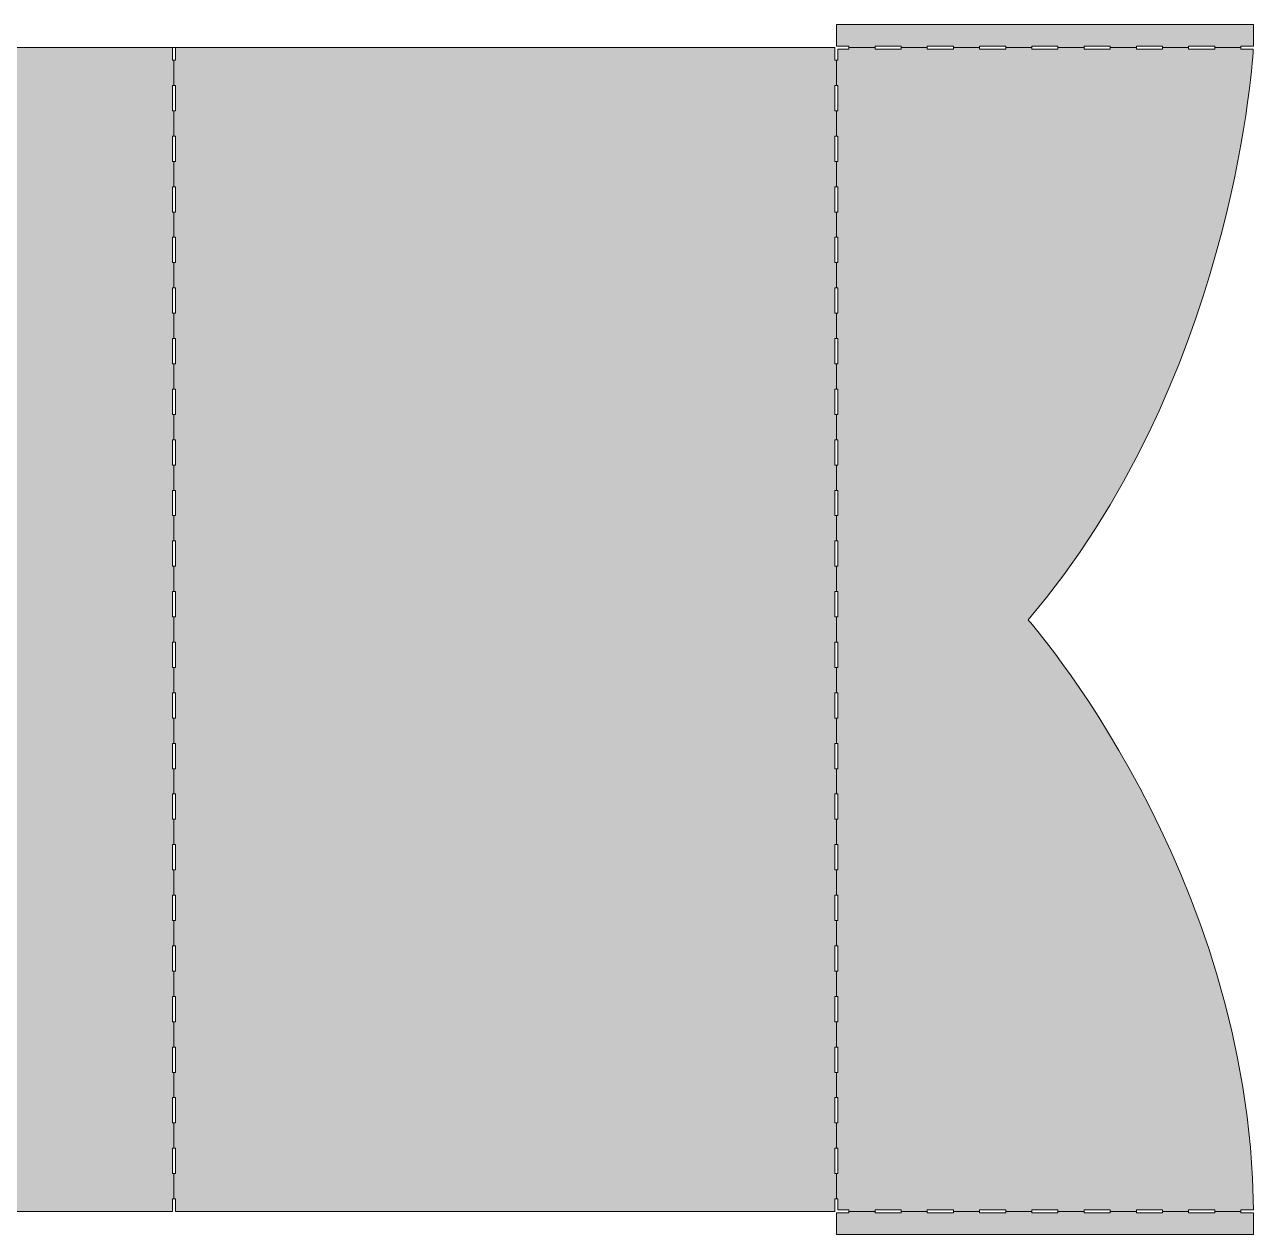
# Model space of a CAD drawing. Extents: x 20 to 980, y -845 to -373.
# Drawn here: x 500 to 979.7, y -845.2 to -372.8 of the extents above; entities that cross this region are included whole.
import ezdxf

# ---------------------------------------------------------------- set-up
doc = ezdxf.new("R2010")
doc.units = 0
doc.header["$MEASUREMENT"] = 0
doc.layers.add('Layer 1', color=7, linetype='Continuous', lineweight=0)

# ---------------------------------------------------------------- blocks, each defined once
blk = doc.blocks.new('Block_0')
at = {"layer": 'Layer 1', "true_color": 0xfed09d, "transparency": 33554687}
h = blk.add_hatch(color=41, dxfattribs=at)
h.dxf.hatch_style = 2
h.paths.add_polyline_path([(821.8, -381.85), (832, -381.85), (832, -381.24), (842.2, -381.24), (842.2, -381.85), (852.4, -381.85), (852.4, -381.24), (862.6, -381.24), (862.6, -381.85), (872.8, -381.85), (872.8, -381.24), (883, -381.24), (883, -381.85), (893.2, -381.85), (893.2, -381.24), (903.4, -381.24), (903.4, -381.85), (913.6, -381.85), (913.6, -381.24), (923.8, -381.24), (923.8, -381.85), (934, -381.85), (934, -381.24), (944.2, -381.24), (944.2, -381.85), (954.4, -381.85), (954.4, -381.24), (964.6, -381.24), (964.6, -381.85), (974.8, -381.85), (974.8, -381.24), (979.68, -381.24), (979.68, -372.85), (816.9, -372.85), (816.9, -381.24), (821.8, -381.24)])
h = blk.add_hatch(color=41, dxfattribs=at)
h.dxf.hatch_style = 2
h.paths.add_polyline_path([(558.27, -831.32), (558.27, -821.44), (557.7, -821.44), (557.7, -811.56), (558.27, -811.56), (558.27, -801.69), (557.7, -801.69), (557.7, -791.81), (558.27, -791.81), (558.27, -781.93), (557.7, -781.93), (557.7, -772.05), (558.27, -772.05), (558.27, -762.17), (557.7, -762.17), (557.7, -752.29), (558.27, -752.29), (558.27, -742.41), (557.7, -742.41), (557.7, -732.53), (558.27, -732.53), (558.27, -722.65), (557.7, -722.65), (557.7, -712.77), (558.27, -712.77), (558.27, -702.89), (557.7, -702.89), (557.7, -693.01), (558.27, -693.01), (558.27, -683.13), (557.7, -683.13), (557.7, -673.25), (558.27, -673.25), (558.27, -663.37), (557.7, -663.37), (557.7, -653.5), (558.27, -653.5), (558.27, -643.62), (557.7, -643.62), (557.7, -633.74), (558.27, -633.74), (558.27, -623.86), (557.7, -623.86), (557.7, -613.98), (558.27, -613.98), (558.27, -604.1), (557.7, -604.1), (557.7, -594.22), (558.27, -594.22), (558.27, -584.34), (557.7, -584.34), (557.7, -574.46), (558.27, -574.46), (558.27, -564.58), (557.7, -564.58), (557.7, -554.7), (558.27, -554.7), (558.27, -544.82), (557.7, -544.82), (557.7, -534.94), (558.27, -534.94), (558.27, -525.06), (557.7, -525.06), (557.7, -515.18), (558.27, -515.18), (558.27, -505.3), (557.7, -505.3), (557.7, -495.42), (558.27, -495.42), (558.27, -485.55), (557.7, -485.55), (557.7, -475.67), (558.27, -475.67), (558.27, -465.79), (557.7, -465.79), (557.7, -455.91), (558.27, -455.91), (558.27, -446.03), (557.7, -446.03), (557.7, -436.15), (558.27, -436.15), (558.27, -426.27), (557.7, -426.27), (557.7, -416.39), (558.27, -416.39), (558.27, -406.51), (557.7, -406.51), (557.7, -396.63), (558.27, -396.63), (558.27, -386.75), (557.7, -386.75), (557.7, -381.85), (558.27, -381.85), (234.11, -381.85), (234.72, -381.85), (234.72, -386.75), (234.11, -386.75), (234.11, -396.63), (234.72, -396.63), (234.72, -406.51), (234.11, -406.51), (234.11, -416.39), (234.72, -416.39), (234.72, -426.27), (234.11, -426.27), (234.11, -436.15), (234.72, -436.15), (234.72, -446.03), (234.11, -446.03), (234.11, -455.91), (234.72, -455.91), (234.72, -465.79), (234.11, -465.79), (234.11, -475.67), (234.72, -475.67), (234.72, -485.55), (234.11, -485.55), (234.11, -495.42), (234.72, -495.42), (234.72, -505.3), (234.11, -505.3), (234.11, -515.18), (234.72, -515.18), (234.72, -525.06), (234.11, -525.06), (234.11, -534.94), (234.72, -534.94), (234.72, -544.82), (234.11, -544.82), (234.11, -554.7), (234.72, -554.7), (234.72, -564.58), (234.11, -564.58), (234.11, -574.46), (234.72, -574.46), (234.72, -584.34), (234.11, -584.34), (234.11, -594.22), (234.72, -594.22), (234.72, -604.1), (234.11, -604.1), (234.11, -613.98), (234.72, -613.98), (234.72, -623.86), (234.11, -623.86), (234.11, -633.74), (234.72, -633.74), (234.72, -643.62), (234.11, -643.62), (234.11, -653.5), (234.72, -653.5), (234.72, -663.37), (234.11, -663.37), (234.11, -673.25), (234.72, -673.25), (234.72, -683.13), (234.11, -683.13), (234.11, -693.01), (234.72, -693.01), (234.72, -702.89), (234.11, -702.89), (234.11, -712.77), (234.72, -712.77), (234.72, -722.65), (234.11, -722.65), (234.11, -732.53), (234.72, -732.53), (234.72, -742.41), (234.11, -742.41), (234.11, -752.29), (234.72, -752.29), (234.72, -762.17), (234.11, -762.17), (234.11, -772.05), (234.72, -772.05), (234.72, -781.93), (234.11, -781.93), (234.11, -791.81), (234.72, -791.81), (234.72, -801.69), (234.11, -801.69), (234.11, -811.56), (234.72, -811.56), (234.72, -821.44), (234.11, -821.44), (234.11, -831.32), (234.72, -831.32), (234.72, -836.22), (557.7, -836.22), (557.7, -831.32)])
h = blk.add_hatch(color=41, dxfattribs=at)
h.dxf.hatch_style = 2
h.paths.add_polyline_path([(816.9, -831.32), (816.9, -821.44), (816.29, -821.44), (816.29, -811.56), (816.9, -811.56), (816.9, -801.69), (816.29, -801.69), (816.29, -791.81), (816.9, -791.81), (816.9, -781.93), (816.29, -781.93), (816.29, -772.05), (816.9, -772.05), (816.9, -762.17), (816.29, -762.17), (816.29, -752.29), (816.9, -752.29), (816.9, -742.41), (816.29, -742.41), (816.29, -732.53), (816.9, -732.53), (816.9, -722.65), (816.29, -722.65), (816.29, -712.77), (816.9, -712.77), (816.9, -702.89), (816.29, -702.89), (816.29, -693.01), (816.9, -693.01), (816.9, -683.13), (816.29, -683.13), (816.29, -673.25), (816.9, -673.25), (816.9, -663.37), (816.29, -663.37), (816.29, -653.5), (816.9, -653.5), (816.9, -643.62), (816.29, -643.62), (816.29, -633.74), (816.9, -633.74), (816.9, -623.86), (816.29, -623.86), (816.29, -613.98), (816.9, -613.98), (816.9, -604.1), (816.29, -604.1), (816.29, -594.22), (816.9, -594.22), (816.9, -584.34), (816.29, -584.34), (816.29, -574.46), (816.9, -574.46), (816.9, -564.58), (816.29, -564.58), (816.29, -554.7), (816.9, -554.7), (816.9, -544.82), (816.29, -544.82), (816.29, -534.94), (816.9, -534.94), (816.9, -525.06), (816.29, -525.06), (816.29, -515.18), (816.9, -515.18), (816.9, -505.3), (816.29, -505.3), (816.29, -495.42), (816.9, -495.42), (816.9, -485.55), (816.29, -485.55), (816.29, -475.67), (816.9, -475.67), (816.9, -465.79), (816.29, -465.79), (816.29, -455.91), (816.9, -455.91), (816.9, -446.03), (816.29, -446.03), (816.29, -436.15), (816.9, -436.15), (816.9, -426.27), (816.29, -426.27), (816.29, -416.39), (816.9, -416.39), (816.9, -406.51), (816.29, -406.51), (816.29, -396.63), (816.9, -396.63), (816.9, -386.75), (816.29, -386.75), (816.29, -381.85), (558.27, -381.85), (558.92, -381.85), (558.92, -386.75), (558.27, -386.75), (558.27, -396.63), (558.92, -396.63), (558.92, -406.51), (558.27, -406.51), (558.27, -416.39), (558.92, -416.39), (558.92, -426.27), (558.27, -426.27), (558.27, -436.15), (558.92, -436.15), (558.92, -446.03), (558.27, -446.03), (558.27, -455.91), (558.92, -455.91), (558.92, -465.79), (558.27, -465.79), (558.27, -475.67), (558.92, -475.67), (558.92, -485.55), (558.27, -485.55), (558.27, -495.42), (558.92, -495.42), (558.92, -505.3), (558.27, -505.3), (558.27, -515.18), (558.92, -515.18), (558.92, -525.06), (558.27, -525.06), (558.27, -534.94), (558.92, -534.94), (558.92, -544.82), (558.27, -544.82), (558.27, -554.7), (558.92, -554.7), (558.92, -564.58), (558.27, -564.58), (558.27, -574.46), (558.92, -574.46), (558.92, -584.34), (558.27, -584.34), (558.27, -594.22), (558.92, -594.22), (558.92, -604.1), (558.27, -604.1), (558.27, -613.98), (558.92, -613.98), (558.92, -623.86), (558.27, -623.86), (558.27, -633.74), (558.92, -633.74), (558.92, -643.62), (558.27, -643.62), (558.27, -653.5), (558.92, -653.5), (558.92, -663.37), (558.27, -663.37), (558.27, -673.25), (558.92, -673.25), (558.92, -683.13), (558.27, -683.13), (558.27, -693.01), (558.92, -693.01), (558.92, -702.89), (558.27, -702.89), (558.27, -712.77), (558.92, -712.77), (558.92, -722.65), (558.27, -722.65), (558.27, -732.53), (558.92, -732.53), (558.92, -742.41), (558.27, -742.41), (558.27, -752.29), (558.92, -752.29), (558.92, -762.17), (558.27, -762.17), (558.27, -772.05), (558.92, -772.05), (558.92, -781.93), (558.27, -781.93), (558.27, -791.81), (558.92, -791.81), (558.92, -801.69), (558.27, -801.69), (558.27, -811.56), (558.92, -811.56), (558.92, -821.44), (558.27, -821.44), (558.27, -831.32), (558.92, -831.32), (558.92, -836.22), (816.29, -836.22), (816.29, -831.32)])
h = blk.add_hatch(color=41, dxfattribs=at)
h.dxf.hatch_style = 2
edge = h.paths.add_edge_path()
edge.add_spline(control_points=[(979.64, -382.46), (979.64, -382.46), (974.8, -382.46), (974.8, -382.46), (974.8, -382.46), (974.8, -381.85), (974.8, -381.85), (974.8, -381.85), (964.6, -381.85), (964.6, -381.85), (964.6, -381.85), (964.6, -382.46), (964.6, -382.46), (964.6, -382.46), (954.4, -382.46), (954.4, -382.46), (954.4, -382.46), (954.4, -381.85), (954.4, -381.85), (954.4, -381.85), (944.2, -381.85), (944.2, -381.85), (944.2, -381.85), (944.2, -382.46), (944.2, -382.46), (944.2, -382.46), (934, -382.46), (934, -382.46), (934, -382.46), (934, -381.85), (934, -381.85), (934, -381.85), (923.8, -381.85), (923.8, -381.85), (923.8, -381.85), (923.8, -382.46), (923.8, -382.46), (923.8, -382.46), (913.6, -382.46), (913.6, -382.46), (913.6, -382.46), (913.6, -381.85), (913.6, -381.85), (913.6, -381.85), (903.4, -381.85), (903.4, -381.85), (903.4, -381.85), (903.4, -382.46), (903.4, -382.46), (903.4, -382.46), (893.2, -382.46), (893.2, -382.46), (893.2, -382.46), (893.2, -381.85), (893.2, -381.85), (893.2, -381.85), (883, -381.85), (883, -381.85), (883, -381.85), (883, -382.46), (883, -382.46), (883, -382.46), (872.8, -382.46), (872.8, -382.46), (872.8, -382.46), (872.8, -381.85), (872.8, -381.85), (872.8, -381.85), (862.6, -381.85), (862.6, -381.85), (862.6, -381.85), (862.6, -382.46), (862.6, -382.46), (862.6, -382.46), (852.4, -382.46), (852.4, -382.46), (852.4, -382.46), (852.4, -381.85), (852.4, -381.85), (852.4, -381.85), (842.2, -381.85), (842.2, -381.85), (842.2, -381.85), (842.2, -382.46), (842.2, -382.46), (842.2, -382.46), (832, -382.46), (832, -382.46), (832, -382.46), (832, -381.85), (832, -381.85), (832, -381.85), (821.8, -381.85), (821.8, -381.85), (821.8, -381.85), (821.8, -382.46), (821.8, -382.46), (821.8, -382.46), (817.51, -382.46), (817.51, -382.46), (817.51, -382.46), (817.51, -386.75), (817.51, -386.75), (817.51, -386.75), (816.9, -386.75), (816.9, -386.75), (816.9, -386.75), (816.9, -396.63), (816.9, -396.63), (816.9, -396.63), (817.51, -396.63), (817.51, -396.63), (817.51, -396.63), (817.51, -406.51), (817.51, -406.51), (817.51, -406.51), (816.9, -406.51), (816.9, -406.51), (816.9, -406.51), (816.9, -416.39), (816.9, -416.39), (816.9, -416.39), (817.51, -416.39), (817.51, -416.39), (817.51, -416.39), (817.51, -426.27), (817.51, -426.27), (817.51, -426.27), (816.9, -426.27), (816.9, -426.27), (816.9, -426.27), (816.9, -436.15), (816.9, -436.15), (816.9, -436.15), (817.51, -436.15), (817.51, -436.15), (817.51, -436.15), (817.51, -446.03), (817.51, -446.03), (817.51, -446.03), (816.9, -446.03), (816.9, -446.03), (816.9, -446.03), (816.9, -455.91), (816.9, -455.91), (816.9, -455.91), (817.51, -455.91), (817.51, -455.91), (817.51, -455.91), (817.51, -465.79), (817.51, -465.79), (817.51, -465.79), (816.9, -465.79), (816.9, -465.79), (816.9, -465.79), (816.9, -475.67), (816.9, -475.67), (816.9, -475.67), (817.51, -475.67), (817.51, -475.67), (817.51, -475.67), (817.51, -485.55), (817.51, -485.55), (817.51, -485.55), (816.9, -485.55), (816.9, -485.55), (816.9, -485.55), (816.9, -495.42), (816.9, -495.42), (816.9, -495.42), (817.51, -495.42), (817.51, -495.42), (817.51, -495.42), (817.51, -505.3), (817.51, -505.3), (817.51, -505.3), (816.9, -505.3), (816.9, -505.3), (816.9, -505.3), (816.9, -515.18), (816.9, -515.18), (816.9, -515.18), (817.51, -515.18), (817.51, -515.18), (817.51, -515.18), (817.51, -525.06), (817.51, -525.06), (817.51, -525.06), (816.9, -525.06), (816.9, -525.06), (816.9, -525.06), (816.9, -534.94), (816.9, -534.94), (816.9, -534.94), (817.51, -534.94), (817.51, -534.94), (817.51, -534.94), (817.51, -544.82), (817.51, -544.82), (817.51, -544.82), (816.9, -544.82), (816.9, -544.82), (816.9, -544.82), (816.9, -554.7), (816.9, -554.7), (816.9, -554.7), (817.51, -554.7), (817.51, -554.7), (817.51, -554.7), (817.51, -564.58), (817.51, -564.58), (817.51, -564.58), (816.9, -564.58), (816.9, -564.58), (816.9, -564.58), (816.9, -574.46), (816.9, -574.46), (816.9, -574.46), (817.51, -574.46), (817.51, -574.46), (817.51, -574.46), (817.51, -584.34), (817.51, -584.34), (817.51, -584.34), (816.9, -584.34), (816.9, -584.34), (816.9, -584.34), (816.9, -594.22), (816.9, -594.22), (816.9, -594.22), (817.51, -594.22), (817.51, -594.22), (817.51, -594.22), (817.51, -604.1), (817.51, -604.1), (817.51, -604.1), (816.9, -604.1), (816.9, -604.1), (816.9, -604.1), (816.9, -613.98), (816.9, -613.98), (816.9, -613.98), (817.51, -613.98), (817.51, -613.98), (817.51, -613.98), (817.51, -623.86), (817.51, -623.86), (817.51, -623.86), (816.9, -623.86), (816.9, -623.86), (816.9, -623.86), (816.9, -633.74), (816.9, -633.74), (816.9, -633.74), (817.51, -633.74), (817.51, -633.74), (817.51, -633.74), (817.51, -643.62), (817.51, -643.62), (817.51, -643.62), (816.9, -643.62), (816.9, -643.62), (816.9, -643.62), (816.9, -653.5), (816.9, -653.5), (816.9, -653.5), (817.51, -653.5), (817.51, -653.5), (817.51, -653.5), (817.51, -663.37), (817.51, -663.37), (817.51, -663.37), (816.9, -663.37), (816.9, -663.37), (816.9, -663.37), (816.9, -673.25), (816.9, -673.25), (816.9, -673.25), (817.51, -673.25), (817.51, -673.25), (817.51, -673.25), (817.51, -683.13), (817.51, -683.13), (817.51, -683.13), (816.9, -683.13), (816.9, -683.13), (816.9, -683.13), (816.9, -693.01), (816.9, -693.01), (816.9, -693.01), (817.51, -693.01), (817.51, -693.01), (817.51, -693.01), (817.51, -702.89), (817.51, -702.89), (817.51, -702.89), (816.9, -702.89), (816.9, -702.89), (816.9, -702.89), (816.9, -712.77), (816.9, -712.77), (816.9, -712.77), (817.51, -712.77), (817.51, -712.77), (817.51, -712.77), (817.51, -722.65), (817.51, -722.65), (817.51, -722.65), (816.9, -722.65), (816.9, -722.65), (816.9, -722.65), (816.9, -732.53), (816.9, -732.53), (816.9, -732.53), (817.51, -732.53), (817.51, -732.53), (817.51, -732.53), (817.51, -742.41), (817.51, -742.41), (817.51, -742.41), (816.9, -742.41), (816.9, -742.41), (816.9, -742.41), (816.9, -752.29), (816.9, -752.29), (816.9, -752.29), (817.51, -752.29), (817.51, -752.29), (817.51, -752.29), (817.51, -762.17), (817.51, -762.17), (817.51, -762.17), (816.9, -762.17), (816.9, -762.17), (816.9, -762.17), (816.9, -772.05), (816.9, -772.05), (816.9, -772.05), (817.51, -772.05), (817.51, -772.05), (817.51, -772.05), (817.51, -781.93), (817.51, -781.93), (817.51, -781.93), (816.9, -781.93), (816.9, -781.93), (816.9, -781.93), (816.9, -791.81), (816.9, -791.81), (816.9, -791.81), (817.51, -791.81), (817.51, -791.81), (817.51, -791.81), (817.51, -801.69), (817.51, -801.69), (817.51, -801.69), (816.9, -801.69), (816.9, -801.69), (816.9, -801.69), (816.9, -811.56), (816.9, -811.56), (816.9, -811.56), (817.51, -811.56), (817.51, -811.56), (817.51, -811.56), (817.51, -821.44), (817.51, -821.44), (817.51, -821.44), (816.9, -821.44), (816.9, -821.44), (816.9, -821.44), (816.9, -831.32), (816.9, -831.32), (816.9, -831.32), (817.51, -831.32), (817.51, -831.32), (817.51, -831.32), (817.51, -835.61), (817.51, -835.61), (817.51, -835.61), (821.8, -835.61), (821.8, -835.61), (821.8, -835.61), (821.8, -836.22), (821.8, -836.22), (821.8, -836.22), (832, -836.22), (832, -836.22), (832, -836.22), (832, -835.61), (832, -835.61), (832, -835.61), (842.2, -835.61), (842.2, -835.61), (842.2, -835.61), (842.2, -836.22), (842.2, -836.22), (842.2, -836.22), (852.4, -836.22), (852.4, -836.22), (852.4, -836.22), (852.4, -835.61), (852.4, -835.61), (852.4, -835.61), (862.6, -835.61), (862.6, -835.61), (862.6, -835.61), (862.6, -836.22), (862.6, -836.22), (862.6, -836.22), (872.8, -836.22), (872.8, -836.22), (872.8, -836.22), (872.8, -835.61), (872.8, -835.61), (872.8, -835.61), (883, -835.61), (883, -835.61), (883, -835.61), (883, -836.22), (883, -836.22), (883, -836.22), (893.2, -836.22), (893.2, -836.22), (893.2, -836.22), (893.2, -835.61), (893.2, -835.61), (893.2, -835.61), (903.4, -835.61), (903.4, -835.61), (903.4, -835.61), (903.4, -836.22), (903.4, -836.22), (903.4, -836.22), (913.6, -836.22), (913.6, -836.22), (913.6, -836.22), (913.6, -835.61), (913.6, -835.61), (913.6, -835.61), (923.8, -835.61), (923.8, -835.61), (923.8, -835.61), (923.8, -836.22), (923.8, -836.22), (923.8, -836.22), (934, -836.22), (934, -836.22), (934, -836.22), (934, -835.61), (934, -835.61), (934, -835.61), (944.2, -835.61), (944.2, -835.61), (944.2, -835.61), (944.2, -836.22), (944.2, -836.22), (944.2, -836.22), (954.4, -836.22), (954.4, -836.22), (954.4, -836.22), (954.4, -835.61), (954.4, -835.61), (954.4, -835.61), (964.6, -835.61), (964.6, -835.61), (964.6, -835.61), (964.6, -836.22), (964.6, -836.22), (964.6, -836.22), (974.8, -836.22), (974.8, -836.22), (974.8, -836.22), (974.8, -835.61), (974.8, -835.61), (974.8, -835.61), (979.69, -835.61), (979.69, -835.61), (978.54, -703.27), (891.79, -605.32), (891.79, -605.32), (970.34, -512.74), (979.07, -392.05), (979.64, -382.46)], knot_values=[0, 0, 0, 0, 1, 1, 1, 2, 2, 2, 3, 3, 3, 4, 4, 4, 5, 5, 5, 6, 6, 6, 7, 7, 7, 8, 8, 8, 9, 9, 9, 10, 10, 10, 11, 11, 11, 12, 12, 12, 13, 13, 13, 14, 14, 14, 15, 15, 15, 16, 16, 16, 17, 17, 17, 18, 18, 18, 19, 19, 19, 20, 20, 20, 21, 21, 21, 22, 22, 22, 23, 23, 23, 24, 24, 24, 25, 25, 25, 26, 26, 26, 27, 27, 27, 28, 28, 28, 29, 29, 29, 30, 30, 30, 31, 31, 31, 32, 32, 32, 33, 33, 33, 34, 34, 34, 35, 35, 35, 36, 36, 36, 37, 37, 37, 38, 38, 38, 39, 39, 39, 40, 40, 40, 41, 41, 41, 42, 42, 42, 43, 43, 43, 44, 44, 44, 45, 45, 45, 46, 46, 46, 47, 47, 47, 48, 48, 48, 49, 49, 49, 50, 50, 50, 51, 51, 51, 52, 52, 52, 53, 53, 53, 54, 54, 54, 55, 55, 55, 56, 56, 56, 57, 57, 57, 58, 58, 58, 59, 59, 59, 60, 60, 60, 61, 61, 61, 62, 62, 62, 63, 63, 63, 64, 64, 64, 65, 65, 65, 66, 66, 66, 67, 67, 67, 68, 68, 68, 69, 69, 69, 70, 70, 70, 71, 71, 71, 72, 72, 72, 73, 73, 73, 74, 74, 74, 75, 75, 75, 76, 76, 76, 77, 77, 77, 78, 78, 78, 79, 79, 79, 80, 80, 80, 81, 81, 81, 82, 82, 82, 83, 83, 83, 84, 84, 84, 85, 85, 85, 86, 86, 86, 87, 87, 87, 88, 88, 88, 89, 89, 89, 90, 90, 90, 91, 91, 91, 92, 92, 92, 93, 93, 93, 94, 94, 94, 95, 95, 95, 96, 96, 96, 97, 97, 97, 98, 98, 98, 99, 99, 99, 100, 100, 100, 101, 101, 101, 102, 102, 102, 103, 103, 103, 104, 104, 104, 105, 105, 105, 106, 106, 106, 107, 107, 107, 108, 108, 108, 109, 109, 109, 110, 110, 110, 111, 111, 111, 112, 112, 112, 113, 113, 113, 114, 114, 114, 115, 115, 115, 116, 116, 116, 117, 117, 117, 118, 118, 118, 119, 119, 119, 120, 120, 120, 121, 121, 121, 122, 122, 122, 123, 123, 123, 124, 124, 124, 125, 125, 125, 126, 126, 126, 127, 127, 127, 128, 128, 128, 129, 129, 129, 130, 130, 130, 131, 131, 131, 132, 132, 132, 133, 133, 133, 134, 134, 134, 135, 135, 135, 136, 136, 136, 137, 137, 137, 138, 138, 138, 139, 139, 139, 140, 140, 140, 141, 141, 141, 142, 142, 142, 143, 143, 143, 144, 144, 144, 145, 145, 145, 146, 146, 146, 147, 147, 147, 148, 148, 148, 149, 149, 149, 150, 150, 150, 151, 151, 151, 152, 152, 152, 153, 153, 153, 154, 154, 154, 155, 155, 155, 156, 156, 156, 157, 157, 157, 158, 158, 158, 159, 159, 159, 160, 160, 160, 161, 161, 161, 161], degree=3, periodic=0)
h = blk.add_hatch(color=41, dxfattribs=at)
h.dxf.hatch_style = 2
h.paths.add_polyline_path([(974.8, -836.22), (964.6, -836.22), (964.6, -836.84), (954.4, -836.84), (954.4, -836.22), (944.2, -836.22), (944.2, -836.84), (934, -836.84), (934, -836.22), (923.8, -836.22), (923.8, -836.84), (913.6, -836.84), (913.6, -836.22), (903.4, -836.22), (903.4, -836.84), (893.2, -836.84), (893.2, -836.22), (883, -836.22), (883, -836.84), (872.8, -836.84), (872.8, -836.22), (862.6, -836.22), (862.6, -836.84), (852.4, -836.84), (852.4, -836.22), (842.2, -836.22), (842.2, -836.84), (832, -836.84), (832, -836.22), (821.8, -836.22), (821.8, -836.84), (816.9, -836.84), (816.9, -845.22), (979.7, -845.22), (979.7, -836.84), (974.8, -836.84)])
at = {"layer": 'Layer 1'}
for points in [[(821.8, -381.85), (832, -381.85), (832, -381.24), (842.2, -381.24), (842.2, -381.85), (852.4, -381.85), (852.4, -381.24), (862.6, -381.24), (862.6, -381.85), (872.8, -381.85), (872.8, -381.24), (883, -381.24), (883, -381.85), (893.2, -381.85), (893.2, -381.24), (903.4, -381.24), (903.4, -381.85), (913.6, -381.85), (913.6, -381.24), (923.8, -381.24), (923.8, -381.85), (934, -381.85), (934, -381.24), (944.2, -381.24), (944.2, -381.85), (954.4, -381.85), (954.4, -381.24), (964.6, -381.24), (964.6, -381.85), (974.8, -381.85), (974.8, -381.24), (979.68, -381.24), (979.68, -372.85), (816.9, -372.85), (816.9, -381.24), (821.8, -381.24)], [(816.9, -831.32), (816.9, -821.44), (816.29, -821.44), (816.29, -811.56), (816.9, -811.56), (816.9, -801.69), (816.29, -801.69), (816.29, -791.81), (816.9, -791.81), (816.9, -781.93), (816.29, -781.93), (816.29, -772.05), (816.9, -772.05), (816.9, -762.17), (816.29, -762.17), (816.29, -752.29), (816.9, -752.29), (816.9, -742.41), (816.29, -742.41), (816.29, -732.53), (816.9, -732.53), (816.9, -722.65), (816.29, -722.65), (816.29, -712.77), (816.9, -712.77), (816.9, -702.89), (816.29, -702.89), (816.29, -693.01), (816.9, -693.01), (816.9, -683.13), (816.29, -683.13), (816.29, -673.25), (816.9, -673.25), (816.9, -663.37), (816.29, -663.37), (816.29, -653.5), (816.9, -653.5), (816.9, -643.62), (816.29, -643.62), (816.29, -633.74), (816.9, -633.74), (816.9, -623.86), (816.29, -623.86), (816.29, -613.98), (816.9, -613.98), (816.9, -604.1), (816.29, -604.1), (816.29, -594.22), (816.9, -594.22), (816.9, -584.34), (816.29, -584.34), (816.29, -574.46), (816.9, -574.46), (816.9, -564.58), (816.29, -564.58), (816.29, -554.7), (816.9, -554.7), (816.9, -544.82), (816.29, -544.82), (816.29, -534.94), (816.9, -534.94), (816.9, -525.06), (816.29, -525.06), (816.29, -515.18), (816.9, -515.18), (816.9, -505.3), (816.29, -505.3), (816.29, -495.42), (816.9, -495.42), (816.9, -485.55), (816.29, -485.55), (816.29, -475.67), (816.9, -475.67), (816.9, -465.79), (816.29, -465.79), (816.29, -455.91), (816.9, -455.91), (816.9, -446.03), (816.29, -446.03), (816.29, -436.15), (816.9, -436.15), (816.9, -426.27), (816.29, -426.27), (816.29, -416.39), (816.9, -416.39), (816.9, -406.51), (816.29, -406.51), (816.29, -396.63), (816.9, -396.63), (816.9, -386.75), (816.29, -386.75), (816.29, -381.85), (558.27, -381.85), (558.27, -381.85), (558.92, -381.85), (558.92, -386.75), (558.27, -386.75), (558.27, -396.63), (558.92, -396.63), (558.92, -406.51), (558.27, -406.51), (558.27, -416.39), (558.92, -416.39), (558.92, -426.27), (558.27, -426.27), (558.27, -436.15), (558.92, -436.15), (558.92, -446.03), (558.27, -446.03), (558.27, -455.91), (558.92, -455.91), (558.92, -465.79), (558.27, -465.79), (558.27, -475.67), (558.92, -475.67), (558.92, -485.55), (558.27, -485.55), (558.27, -495.42), (558.92, -495.42), (558.92, -505.3), (558.27, -505.3), (558.27, -515.18), (558.92, -515.18), (558.92, -525.06), (558.27, -525.06), (558.27, -534.94), (558.92, -534.94), (558.92, -544.82), (558.27, -544.82), (558.27, -554.7), (558.92, -554.7), (558.92, -564.58), (558.27, -564.58), (558.27, -574.46), (558.92, -574.46), (558.92, -584.34), (558.27, -584.34), (558.27, -594.22), (558.92, -594.22), (558.92, -604.1), (558.27, -604.1), (558.27, -613.98), (558.92, -613.98), (558.92, -623.86), (558.27, -623.86), (558.27, -633.74), (558.92, -633.74), (558.92, -643.62), (558.27, -643.62), (558.27, -653.5), (558.92, -653.5), (558.92, -663.37), (558.27, -663.37), (558.27, -673.25), (558.92, -673.25), (558.92, -683.13), (558.27, -683.13), (558.27, -693.01), (558.92, -693.01), (558.92, -702.89), (558.27, -702.89), (558.27, -712.77), (558.92, -712.77), (558.92, -722.65), (558.27, -722.65), (558.27, -732.53), (558.92, -732.53), (558.92, -742.41), (558.27, -742.41), (558.27, -752.29), (558.92, -752.29), (558.92, -762.17), (558.27, -762.17), (558.27, -772.05), (558.92, -772.05), (558.92, -781.93), (558.27, -781.93), (558.27, -791.81), (558.92, -791.81), (558.92, -801.69), (558.27, -801.69), (558.27, -811.56), (558.92, -811.56), (558.92, -821.44), (558.27, -821.44), (558.27, -831.32), (558.92, -831.32), (558.92, -836.22), (816.29, -836.22), (816.29, -831.32)], [(974.8, -836.22), (964.6, -836.22), (964.6, -836.84), (954.4, -836.84), (954.4, -836.22), (944.2, -836.22), (944.2, -836.84), (934, -836.84), (934, -836.22), (923.8, -836.22), (923.8, -836.84), (913.6, -836.84), (913.6, -836.22), (903.4, -836.22), (903.4, -836.84), (893.2, -836.84), (893.2, -836.22), (883, -836.22), (883, -836.84), (872.8, -836.84), (872.8, -836.22), (862.6, -836.22), (862.6, -836.84), (852.4, -836.84), (852.4, -836.22), (842.2, -836.22), (842.2, -836.84), (832, -836.84), (832, -836.22), (821.8, -836.22), (821.8, -836.84), (816.9, -836.84), (816.9, -845.22), (979.7, -845.22), (979.7, -836.84), (974.8, -836.84)]]:
    blk.add_lwpolyline(points, close=True, dxfattribs=at)
blk.add_lwpolyline([(234.72, -836.22), (557.7, -836.22), (557.7, -831.32), (558.27, -831.32), (558.27, -821.44), (557.7, -821.44), (557.7, -811.56), (558.27, -811.56), (558.27, -801.69), (557.7, -801.69), (557.7, -791.81), (558.27, -791.81), (558.27, -781.93), (557.7, -781.93), (557.7, -772.05), (558.27, -772.05), (558.27, -762.17), (557.7, -762.17), (557.7, -752.29), (558.27, -752.29), (558.27, -742.41), (557.7, -742.41), (557.7, -732.53), (558.27, -732.53), (558.27, -722.65), (557.7, -722.65), (557.7, -712.77), (558.27, -712.77), (558.27, -702.89), (557.7, -702.89), (557.7, -693.01), (558.27, -693.01), (558.27, -683.13), (557.7, -683.13), (557.7, -673.25), (558.27, -673.25), (558.27, -663.37), (557.7, -663.37), (557.7, -653.5), (558.27, -653.5), (558.27, -643.62), (557.7, -643.62), (557.7, -633.74), (558.27, -633.74), (558.27, -623.86), (557.7, -623.86), (557.7, -613.98), (558.27, -613.98), (558.27, -604.1), (557.7, -604.1), (557.7, -594.22), (558.27, -594.22), (558.27, -584.34), (557.7, -584.34), (557.7, -574.46), (558.27, -574.46), (558.27, -564.58), (557.7, -564.58), (557.7, -554.7), (558.27, -554.7), (558.27, -544.82), (557.7, -544.82), (557.7, -534.94), (558.27, -534.94), (558.27, -525.06), (557.7, -525.06), (557.7, -515.18), (558.27, -515.18), (558.27, -505.3), (557.7, -505.3), (557.7, -495.42), (558.27, -495.42), (558.27, -485.55), (557.7, -485.55), (557.7, -475.67), (558.27, -475.67), (558.27, -465.79), (557.7, -465.79), (557.7, -455.91), (558.27, -455.91), (558.27, -446.03), (557.7, -446.03), (557.7, -436.15), (558.27, -436.15), (558.27, -426.27), (557.7, -426.27), (557.7, -416.39), (558.27, -416.39), (558.27, -406.51), (557.7, -406.51), (557.7, -396.63), (558.27, -396.63), (558.27, -386.75), (557.7, -386.75), (557.7, -381.85), (558.27, -381.85), (558.27, -381.85), (234.11, -381.85)], dxfattribs=at)
blk.add_open_spline([(979.64, -382.46), (979.64, -382.46), (974.8, -382.46), (974.8, -382.46), (974.8, -382.46), (974.8, -381.85), (974.8, -381.85), (974.8, -381.85), (964.6, -381.85), (964.6, -381.85), (964.6, -381.85), (964.6, -382.46), (964.6, -382.46), (964.6, -382.46), (954.4, -382.46), (954.4, -382.46), (954.4, -382.46), (954.4, -381.85), (954.4, -381.85), (954.4, -381.85), (944.2, -381.85), (944.2, -381.85), (944.2, -381.85), (944.2, -382.46), (944.2, -382.46), (944.2, -382.46), (934, -382.46), (934, -382.46), (934, -382.46), (934, -381.85), (934, -381.85), (934, -381.85), (923.8, -381.85), (923.8, -381.85), (923.8, -381.85), (923.8, -382.46), (923.8, -382.46), (923.8, -382.46), (913.6, -382.46), (913.6, -382.46), (913.6, -382.46), (913.6, -381.85), (913.6, -381.85), (913.6, -381.85), (903.4, -381.85), (903.4, -381.85), (903.4, -381.85), (903.4, -382.46), (903.4, -382.46), (903.4, -382.46), (893.2, -382.46), (893.2, -382.46), (893.2, -382.46), (893.2, -381.85), (893.2, -381.85), (893.2, -381.85), (883, -381.85), (883, -381.85), (883, -381.85), (883, -382.46), (883, -382.46), (883, -382.46), (872.8, -382.46), (872.8, -382.46), (872.8, -382.46), (872.8, -381.85), (872.8, -381.85), (872.8, -381.85), (862.6, -381.85), (862.6, -381.85), (862.6, -381.85), (862.6, -382.46), (862.6, -382.46), (862.6, -382.46), (852.4, -382.46), (852.4, -382.46), (852.4, -382.46), (852.4, -381.85), (852.4, -381.85), (852.4, -381.85), (842.2, -381.85), (842.2, -381.85), (842.2, -381.85), (842.2, -382.46), (842.2, -382.46), (842.2, -382.46), (832, -382.46), (832, -382.46), (832, -382.46), (832, -381.85), (832, -381.85), (832, -381.85), (821.8, -381.85), (821.8, -381.85), (821.8, -381.85), (821.8, -382.46), (821.8, -382.46), (821.8, -382.46), (817.51, -382.46), (817.51, -382.46), (817.51, -382.46), (817.51, -386.75), (817.51, -386.75), (817.51, -386.75), (816.9, -386.75), (816.9, -386.75), (816.9, -386.75), (816.9, -396.63), (816.9, -396.63), (816.9, -396.63), (817.51, -396.63), (817.51, -396.63), (817.51, -396.63), (817.51, -406.51), (817.51, -406.51), (817.51, -406.51), (816.9, -406.51), (816.9, -406.51), (816.9, -406.51), (816.9, -416.39), (816.9, -416.39), (816.9, -416.39), (817.51, -416.39), (817.51, -416.39), (817.51, -416.39), (817.51, -426.27), (817.51, -426.27), (817.51, -426.27), (816.9, -426.27), (816.9, -426.27), (816.9, -426.27), (816.9, -436.15), (816.9, -436.15), (816.9, -436.15), (817.51, -436.15), (817.51, -436.15), (817.51, -436.15), (817.51, -446.03), (817.51, -446.03), (817.51, -446.03), (816.9, -446.03), (816.9, -446.03), (816.9, -446.03), (816.9, -455.91), (816.9, -455.91), (816.9, -455.91), (817.51, -455.91), (817.51, -455.91), (817.51, -455.91), (817.51, -465.79), (817.51, -465.79), (817.51, -465.79), (816.9, -465.79), (816.9, -465.79), (816.9, -465.79), (816.9, -475.67), (816.9, -475.67), (816.9, -475.67), (817.51, -475.67), (817.51, -475.67), (817.51, -475.67), (817.51, -485.55), (817.51, -485.55), (817.51, -485.55), (816.9, -485.55), (816.9, -485.55), (816.9, -485.55), (816.9, -495.42), (816.9, -495.42), (816.9, -495.42), (817.51, -495.42), (817.51, -495.42), (817.51, -495.42), (817.51, -505.3), (817.51, -505.3), (817.51, -505.3), (816.9, -505.3), (816.9, -505.3), (816.9, -505.3), (816.9, -515.18), (816.9, -515.18), (816.9, -515.18), (817.51, -515.18), (817.51, -515.18), (817.51, -515.18), (817.51, -525.06), (817.51, -525.06), (817.51, -525.06), (816.9, -525.06), (816.9, -525.06), (816.9, -525.06), (816.9, -534.94), (816.9, -534.94), (816.9, -534.94), (817.51, -534.94), (817.51, -534.94), (817.51, -534.94), (817.51, -544.82), (817.51, -544.82), (817.51, -544.82), (816.9, -544.82), (816.9, -544.82), (816.9, -544.82), (816.9, -554.7), (816.9, -554.7), (816.9, -554.7), (817.51, -554.7), (817.51, -554.7), (817.51, -554.7), (817.51, -564.58), (817.51, -564.58), (817.51, -564.58), (816.9, -564.58), (816.9, -564.58), (816.9, -564.58), (816.9, -574.46), (816.9, -574.46), (816.9, -574.46), (817.51, -574.46), (817.51, -574.46), (817.51, -574.46), (817.51, -584.34), (817.51, -584.34), (817.51, -584.34), (816.9, -584.34), (816.9, -584.34), (816.9, -584.34), (816.9, -594.22), (816.9, -594.22), (816.9, -594.22), (817.51, -594.22), (817.51, -594.22), (817.51, -594.22), (817.51, -604.1), (817.51, -604.1), (817.51, -604.1), (816.9, -604.1), (816.9, -604.1), (816.9, -604.1), (816.9, -613.98), (816.9, -613.98), (816.9, -613.98), (817.51, -613.98), (817.51, -613.98), (817.51, -613.98), (817.51, -623.86), (817.51, -623.86), (817.51, -623.86), (816.9, -623.86), (816.9, -623.86), (816.9, -623.86), (816.9, -633.74), (816.9, -633.74), (816.9, -633.74), (817.51, -633.74), (817.51, -633.74), (817.51, -633.74), (817.51, -643.62), (817.51, -643.62), (817.51, -643.62), (816.9, -643.62), (816.9, -643.62), (816.9, -643.62), (816.9, -653.5), (816.9, -653.5), (816.9, -653.5), (817.51, -653.5), (817.51, -653.5), (817.51, -653.5), (817.51, -663.37), (817.51, -663.37), (817.51, -663.37), (816.9, -663.37), (816.9, -663.37), (816.9, -663.37), (816.9, -673.25), (816.9, -673.25), (816.9, -673.25), (817.51, -673.25), (817.51, -673.25), (817.51, -673.25), (817.51, -683.13), (817.51, -683.13), (817.51, -683.13), (816.9, -683.13), (816.9, -683.13), (816.9, -683.13), (816.9, -693.01), (816.9, -693.01), (816.9, -693.01), (817.51, -693.01), (817.51, -693.01), (817.51, -693.01), (817.51, -702.89), (817.51, -702.89), (817.51, -702.89), (816.9, -702.89), (816.9, -702.89), (816.9, -702.89), (816.9, -712.77), (816.9, -712.77), (816.9, -712.77), (817.51, -712.77), (817.51, -712.77), (817.51, -712.77), (817.51, -722.65), (817.51, -722.65), (817.51, -722.65), (816.9, -722.65), (816.9, -722.65), (816.9, -722.65), (816.9, -732.53), (816.9, -732.53), (816.9, -732.53), (817.51, -732.53), (817.51, -732.53), (817.51, -732.53), (817.51, -742.41), (817.51, -742.41), (817.51, -742.41), (816.9, -742.41), (816.9, -742.41), (816.9, -742.41), (816.9, -752.29), (816.9, -752.29), (816.9, -752.29), (817.51, -752.29), (817.51, -752.29), (817.51, -752.29), (817.51, -762.17), (817.51, -762.17), (817.51, -762.17), (816.9, -762.17), (816.9, -762.17), (816.9, -762.17), (816.9, -772.05), (816.9, -772.05), (816.9, -772.05), (817.51, -772.05), (817.51, -772.05), (817.51, -772.05), (817.51, -781.93), (817.51, -781.93), (817.51, -781.93), (816.9, -781.93), (816.9, -781.93), (816.9, -781.93), (816.9, -791.81), (816.9, -791.81), (816.9, -791.81), (817.51, -791.81), (817.51, -791.81), (817.51, -791.81), (817.51, -801.69), (817.51, -801.69), (817.51, -801.69), (816.9, -801.69), (816.9, -801.69), (816.9, -801.69), (816.9, -811.56), (816.9, -811.56), (816.9, -811.56), (817.51, -811.56), (817.51, -811.56), (817.51, -811.56), (817.51, -821.44), (817.51, -821.44), (817.51, -821.44), (816.9, -821.44), (816.9, -821.44), (816.9, -821.44), (816.9, -831.32), (816.9, -831.32), (816.9, -831.32), (817.51, -831.32), (817.51, -831.32), (817.51, -831.32), (817.51, -835.61), (817.51, -835.61), (817.51, -835.61), (821.8, -835.61), (821.8, -835.61), (821.8, -835.61), (821.8, -836.22), (821.8, -836.22), (821.8, -836.22), (832, -836.22), (832, -836.22), (832, -836.22), (832, -835.61), (832, -835.61), (832, -835.61), (842.2, -835.61), (842.2, -835.61), (842.2, -835.61), (842.2, -836.22), (842.2, -836.22), (842.2, -836.22), (852.4, -836.22), (852.4, -836.22), (852.4, -836.22), (852.4, -835.61), (852.4, -835.61), (852.4, -835.61), (862.6, -835.61), (862.6, -835.61), (862.6, -835.61), (862.6, -836.22), (862.6, -836.22), (862.6, -836.22), (872.8, -836.22), (872.8, -836.22), (872.8, -836.22), (872.8, -835.61), (872.8, -835.61), (872.8, -835.61), (883, -835.61), (883, -835.61), (883, -835.61), (883, -836.22), (883, -836.22), (883, -836.22), (893.2, -836.22), (893.2, -836.22), (893.2, -836.22), (893.2, -835.61), (893.2, -835.61), (893.2, -835.61), (903.4, -835.61), (903.4, -835.61), (903.4, -835.61), (903.4, -836.22), (903.4, -836.22), (903.4, -836.22), (913.6, -836.22), (913.6, -836.22), (913.6, -836.22), (913.6, -835.61), (913.6, -835.61), (913.6, -835.61), (923.8, -835.61), (923.8, -835.61), (923.8, -835.61), (923.8, -836.22), (923.8, -836.22), (923.8, -836.22), (934, -836.22), (934, -836.22), (934, -836.22), (934, -835.61), (934, -835.61), (934, -835.61), (944.2, -835.61), (944.2, -835.61), (944.2, -835.61), (944.2, -836.22), (944.2, -836.22), (944.2, -836.22), (954.4, -836.22), (954.4, -836.22), (954.4, -836.22), (954.4, -835.61), (954.4, -835.61), (954.4, -835.61), (964.6, -835.61), (964.6, -835.61), (964.6, -835.61), (964.6, -836.22), (964.6, -836.22), (964.6, -836.22), (974.8, -836.22), (974.8, -836.22), (974.8, -836.22), (974.8, -835.61), (974.8, -835.61), (974.8, -835.61), (979.69, -835.61), (979.69, -835.61), (978.54, -703.27), (891.79, -605.32), (891.79, -605.32), (970.34, -512.74), (979.07, -392.05), (979.64, -382.46)], degree=3, knots=[0, 0, 0, 0, 1, 1, 1, 2, 2, 2, 3, 3, 3, 4, 4, 4, 5, 5, 5, 6, 6, 6, 7, 7, 7, 8, 8, 8, 9, 9, 9, 10, 10, 10, 11, 11, 11, 12, 12, 12, 13, 13, 13, 14, 14, 14, 15, 15, 15, 16, 16, 16, 17, 17, 17, 18, 18, 18, 19, 19, 19, 20, 20, 20, 21, 21, 21, 22, 22, 22, 23, 23, 23, 24, 24, 24, 25, 25, 25, 26, 26, 26, 27, 27, 27, 28, 28, 28, 29, 29, 29, 30, 30, 30, 31, 31, 31, 32, 32, 32, 33, 33, 33, 34, 34, 34, 35, 35, 35, 36, 36, 36, 37, 37, 37, 38, 38, 38, 39, 39, 39, 40, 40, 40, 41, 41, 41, 42, 42, 42, 43, 43, 43, 44, 44, 44, 45, 45, 45, 46, 46, 46, 47, 47, 47, 48, 48, 48, 49, 49, 49, 50, 50, 50, 51, 51, 51, 52, 52, 52, 53, 53, 53, 54, 54, 54, 55, 55, 55, 56, 56, 56, 57, 57, 57, 58, 58, 58, 59, 59, 59, 60, 60, 60, 61, 61, 61, 62, 62, 62, 63, 63, 63, 64, 64, 64, 65, 65, 65, 66, 66, 66, 67, 67, 67, 68, 68, 68, 69, 69, 69, 70, 70, 70, 71, 71, 71, 72, 72, 72, 73, 73, 73, 74, 74, 74, 75, 75, 75, 76, 76, 76, 77, 77, 77, 78, 78, 78, 79, 79, 79, 80, 80, 80, 81, 81, 81, 82, 82, 82, 83, 83, 83, 84, 84, 84, 85, 85, 85, 86, 86, 86, 87, 87, 87, 88, 88, 88, 89, 89, 89, 90, 90, 90, 91, 91, 91, 92, 92, 92, 93, 93, 93, 94, 94, 94, 95, 95, 95, 96, 96, 96, 97, 97, 97, 98, 98, 98, 99, 99, 99, 100, 100, 100, 101, 101, 101, 102, 102, 102, 103, 103, 103, 104, 104, 104, 105, 105, 105, 106, 106, 106, 107, 107, 107, 108, 108, 108, 109, 109, 109, 110, 110, 110, 111, 111, 111, 112, 112, 112, 113, 113, 113, 114, 114, 114, 115, 115, 115, 116, 116, 116, 117, 117, 117, 118, 118, 118, 119, 119, 119, 120, 120, 120, 121, 121, 121, 122, 122, 122, 123, 123, 123, 124, 124, 124, 125, 125, 125, 126, 126, 126, 127, 127, 127, 128, 128, 128, 129, 129, 129, 130, 130, 130, 131, 131, 131, 132, 132, 132, 133, 133, 133, 134, 134, 134, 135, 135, 135, 136, 136, 136, 137, 137, 137, 138, 138, 138, 139, 139, 139, 140, 140, 140, 141, 141, 141, 142, 142, 142, 143, 143, 143, 144, 144, 144, 145, 145, 145, 146, 146, 146, 147, 147, 147, 148, 148, 148, 149, 149, 149, 150, 150, 150, 151, 151, 151, 152, 152, 152, 153, 153, 153, 154, 154, 154, 155, 155, 155, 156, 156, 156, 157, 157, 157, 158, 158, 158, 159, 159, 159, 160, 160, 160, 161, 161, 161, 161], dxfattribs=at)

msp = doc.modelspace()

# ---------------------------------------------------------------- block references
at = {"layer": 'Layer 1'}
msp.add_blockref('Block_0', (0, 0), dxfattribs=at)

doc.saveas('drawing.dxf')
